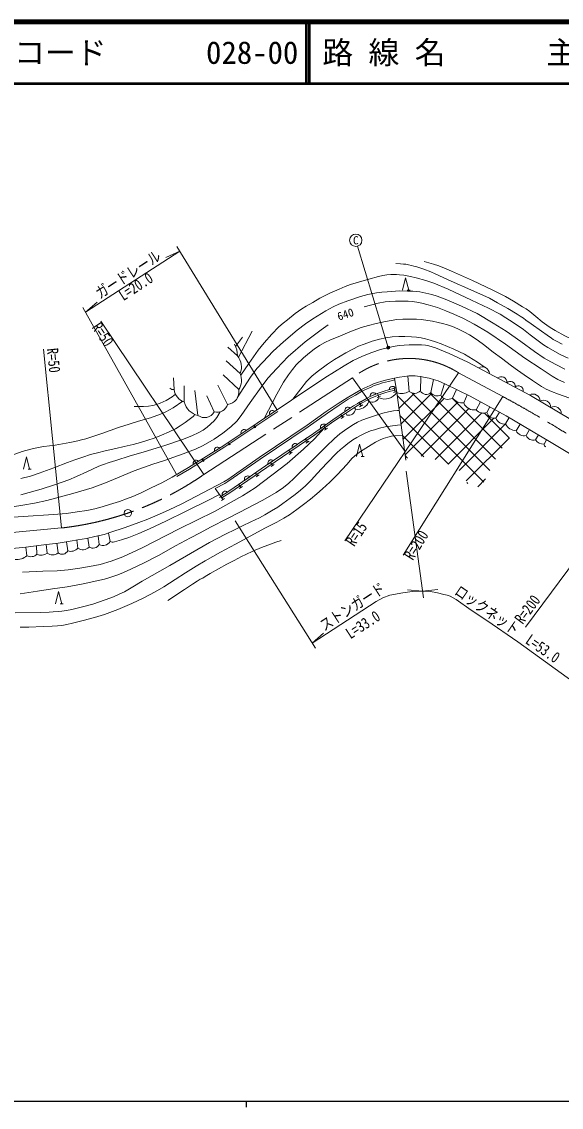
# Model space of a CAD drawing. Units: millimetres, scale not verified. Extents: x 40000 to 680000, y 20000 to 380000.
# Drawn here: x 131605 to 219160, y 204000 to 380000 of the extents above; entities that cross this region are included whole.
import ezdxf
from ezdxf.enums import TextEntityAlignment as Align

# ---------------------------------------------------------------- set-up
doc = ezdxf.new("R2010")
doc.units = ezdxf.units.MM
doc.header["$LTSCALE"] = 1000
doc.linetypes.add('CHAIN', pattern=[18.5, 12, -1.5, 3.5, -1.5])
for name, color, linetype, lineweight in [('M-BGD', 7, 'Continuous', 13), ('M-BMK', 2, 'CHAIN', 13), ('M-BMK-SRVR', 3, 'Continuous', 13), ('M-STR-HTXT', 7, 'Continuous', 13), ('M-STR-STRC', 7, 'Continuous', 13), ('M-TTL', 2, 'Continuous', 140), ('M-TTL-BAND', 7, 'Continuous', 25), ('M-TTL-LINE', 7, 'Continuous', 50)]:
    doc.layers.add(name, color=color, linetype=linetype, lineweight=lineweight)
doc.layers.add('M-TTL-TXT', color=7, linetype='Continuous')
doc.styles.add('ＭＳ ゴシック', font='')
doc.styles.get('ＭＳ ゴシック').set_extended_font_data('MS Gothic')

msp = doc.modelspace()

# ---------------------------------------------------------------- hatches: boundary and pattern name
at = {"layer": 'M-BGD'}
h = msp.add_hatch(dxfattribs=at)
h.set_pattern_fill('USER', color=256, style=0, pattern_type=2)
h.set_pattern_definition([(45, (0, -0), (-1414.214, 1414.214), []), (135, (0, -0), (-1414.214, -1414.214), [])])
h.paths.add_polyline_path([(211351, 313755, -0.22153), (210128, 314785, -0.37143), (208558, 315747, -0.42026), (207089, 316658, -0.31982), (205352, 317087, -0.36418), (203329, 318191, -0.24414), (201498, 318980, -0.43427), (199589, 319457, -0.36666), (198000, 319860, -0.52196), (196314, 320163, -0.3984), (194457, 320070, -0.24966), (192473, 319889), (193913, 308918), (194689, 309755), (195282, 309772), (198052, 309213), (201559, 308044), (203389, 306596), (203872, 305174), (206134, 304412), (209058, 310188), (210368, 311839)])
for points in [[(169325, 314231, -1), (169574, 314398, -0.41421), (169533, 314190, -0.41421)], [(165169, 311451, -1), (165418, 311618, -0.41421), (165377, 311410, -0.41421)], [(160935, 308792, -1), (161190, 308950, -1)]]:
    msp.add_hatch(color=256, dxfattribs=at).paths.add_polyline_path(points)
at = {"layer": 'M-STR-HTXT'}
msp.add_hatch(color=256, dxfattribs=at).paths.add_polyline_path([(191212, 327394, -1), (190973, 326955, -1)])

# ---------------------------------------------------------------- linework, layer by layer
at = {"layer": 'M-BGD'}
for p, q in [((194146, 336456), (194646, 336456)), ((166784, 325605), (169020, 329853)), ((166308, 327324), (167424, 328883)), ((166630, 325819), (165074, 327226)), ((167076, 322959), (164805, 325001)), ((156339, 320349), (156221, 322237)), ((166828, 320348), (164299, 322776)), ((192109, 322228), (192473, 319889)), ((194457, 320070), (194283, 322549)), ((196314, 320163), (196361, 322494)), ((157985, 318354), (157962, 320956)), ((165005, 317945), (163456, 321078)), ((191251, 320361), (192214, 320592)), ((191774, 320485), (192356, 320628)), ((192065, 320556), (192208, 319973)), ((198000, 319860), (198427, 321993)), ((199589, 319457), (200192, 321326)), ((201498, 318980), (202162, 320359)), ((160204, 316176), (159703, 320236)), ((162856, 316752), (161636, 319337)), ((187931, 318428), (187775, 318710)), ((188167, 319239), (189075, 319634)), ((189041, 319622), (189600, 319840)), ((189259, 319063), (189818, 319281)), ((189321, 319731), (189539, 319172)), ((189558, 319036), (189430, 319451)), ((191916, 319902), (192499, 320045)), ((192473, 319889), (193913, 308918)), ((203329, 318191), (203904, 319494)), ((171856, 316286), (172680, 316837)), ((184077, 316820), (184906, 317361)), ((185789, 317172), (185622, 317467)), ((186110, 318100), (186629, 318400)), ((186370, 318250), (186671, 317731)), ((186411, 317580), (186930, 317881)), ((205352, 317087), (206024, 318371)), ((207089, 316658), (207577, 317535)), ((183115, 316172), (183612, 316508)), ((183364, 316340), (183700, 315843)), ((183451, 315675), (183948, 316011)), ((184361, 316234), (184175, 316525)), ((208558, 315747), (209116, 316707)), ((210128, 314785), (210716, 315818)), ((167225, 313188), (168049, 313738)), ((180118, 314064), (180923, 314642)), ((180387, 314257), (180874, 314606)), ((180630, 314432), (180980, 313944)), ((180736, 313769), (181224, 314119)), ((211833, 313689), (212493, 314762)), ((213446, 312900), (214001, 313866)), ((177394, 312180), (177892, 312515)), ((177643, 312347), (177978, 311849)), ((177729, 311682), (178227, 312017)), ((214971, 312207), (215449, 313006)), ((216353, 311494), (216772, 312219)), ((162896, 310364), (163738, 310887)), ((174682, 310355), (175180, 310690)), ((174931, 310522), (175266, 310024)), ((175017, 309857), (175515, 310192)), ((175521, 310919), (176343, 311472)), ((159451, 308222), (160292, 308745)), ((171604, 308282), (172425, 308836)), ((171729, 308367), (172227, 308702)), ((171978, 308535), (172313, 308037)), ((172064, 307869), (172562, 308204)), ((186688, 309495), (187188, 309495)), ((132639, 307432), (133139, 307432)), ((169289, 306687), (169782, 307029)), ((169535, 306858), (169877, 306365)), ((169631, 306194), (170124, 306535)), ((166571, 304804), (167064, 305146)), ((166818, 304975), (167160, 304482)), ((166913, 304311), (167406, 304652)), ((167782, 305643), (168596, 306207)), ((162992, 304320), (164090, 302782)), ((163674, 302866), (164175, 303198)), ((163925, 303032), (164256, 302532)), ((164158, 303187), (164984, 303734)), ((164006, 302366), (164506, 302698)), ((139083, 294222), (138879, 295684)), ((140693, 294674), (140540, 295957)), ((142547, 294837), (142362, 296291)), ((144195, 295253), (143987, 296647)), ((145941, 295714), (145666, 297098)), ((132430, 293425), (132260, 294802)), ((134085, 293651), (133989, 295019)), ((135743, 293842), (135594, 295221)), ((137506, 293896), (137282, 295436)), ((137849, 285635), (138349, 285635))]:
    msp.add_line(p, q, dxfattribs=at)
for points in [[(192304, 340785), (193078, 340745), (193553, 340711), (193938, 340665), (194375, 340590), (194832, 340497), (195216, 340392), (195549, 340296), (196831, 339887), (197983, 339446), (198701, 339126), (201310, 337937), (204482, 336548), (207490, 335153), (208785, 334426), (210482, 333496), (211983, 332611), (212500, 332279), (213012, 331931), (213431, 331631), (214275, 331027), (215947, 329814), (216845, 329186), (217551, 328682), (217852, 328499), (218400, 328186), (219296, 327726)], [(196908, 341121), (198409, 340690), (199263, 340406), (200215, 340039), (201369, 339567), (204741, 338019), (208069, 336502), (210093, 335444), (211400, 334696), (212874, 333793), (213480, 333426), (214074, 333019), (215048, 332228), (216081, 331357), (216807, 330815), (217371, 330419), (218162, 329943), (219757, 329066), (221066, 328403), (221877, 328080), (222716, 327832), (223398, 327684), (224089, 327592), (225039, 327500)], [(167157, 322703), (168465, 324606), (169991, 326745), (170923, 327925), (172181, 329352), (173334, 330513), (174042, 331124), (174734, 331674), (175993, 332680), (177053, 333428), (177787, 333885), (178840, 334502), (179978, 335176), (180721, 335558), (181620, 335972), (183112, 336661), (184067, 337064), (184957, 337378), (186231, 337787), (187954, 338261), (189486, 338678), (190214, 338859), (190864, 338971), (191496, 339022), (192411, 339017), (192880, 338988), (193585, 338904), (194699, 338719), (195591, 338486), (197172, 338050), (198479, 337625), (200809, 336642), (204612, 334867), (207373, 333545), (209222, 332581), (210172, 332006), (211331, 331256), (213001, 330125), (214123, 329242), (215395, 328271), (216296, 327609), (216994, 327167), (218985, 326024), (220281, 325438)], [(193396, 336456), (193896, 338456), (194396, 336456)], [(166562, 319014), (168720, 322376), (169776, 323786), (170713, 324824), (172421, 326580), (174096, 328119), (176317, 329991), (177650, 331014), (178818, 331815), (180945, 333106), (182151, 333766), (183059, 334195), (184505, 334757), (186591, 335467), (187187, 335617), (187761, 335770), (188305, 335888), (189199, 336037), (190019, 336154), (190909, 336223), (192925, 336342), (194202, 336337), (195077, 336333), (195707, 336281), (196226, 336208), (196713, 336097), (198168, 335755), (198994, 335514), (200572, 334902), (202992, 333888), (205526, 332671), (208124, 331141), (210230, 329837), (212582, 328174), (214788, 326556), (216382, 325470), (217453, 324832), (218353, 324382), (219745, 323648)], [(187198, 333766), (189439, 334360), (190598, 334571), (191357, 334631), (192239, 334677), (194299, 334677), (194970, 334619), (195710, 334515), (196555, 334359), (197532, 334105), (199084, 333647), (200430, 333152), (201725, 332578), (203284, 331856), (205015, 330940), (207259, 329646), (210091, 327720), (213263, 325450), (215895, 323732), (217686, 322531), (218605, 322015), (219653, 321521)], [(170921, 315660), (172999, 319616), (174099, 321584), (174882, 322762), (175560, 323636), (176145, 324347), (177330, 325526), (178288, 326331), (179047, 326890), (179924, 327484), (180808, 327975), (181732, 328404), (182944, 328933), (184821, 329715), (186695, 330405), (187860, 330752), (189096, 331082), (190625, 331393), (191559, 331572), (192465, 331695), (193453, 331760), (194553, 331754), (195659, 331748), (196465, 331695), (197500, 331554), (198277, 331443), (199170, 331248), (199876, 331083), (200681, 330848), (201517, 330560), (202364, 330195), (203329, 329719), (204239, 329217), (205016, 328729), (205710, 328258), (206533, 327647), (208100, 326421), (209436, 325433), (211096, 324231), (212067, 323531), (213144, 322749), (214511, 321806), (215287, 321294), (215946, 320859), (216717, 320441), (217564, 320065), (218708, 319627), (220402, 319039)], [(130133, 301361), (131809, 301605), (133696, 301927), (135661, 302382), (139894, 303513), (143022, 304448), (145214, 305230), (147169, 306053), (149862, 307170), (152874, 308253), (154760, 308877), (157825, 309963), (159827, 310713), (161061, 311274), (162852, 312298), (164263, 313274), (165543, 314305), (166509, 315260), (167207, 316175), (168661, 318280), (170446, 320772), (171538, 322218), (172999, 323801), (174842, 325711), (177620, 328124), (180183, 330048), (181348, 330858)], [(126940, 299475), (131864, 299767), (136773, 300092), (138892, 300283), (140629, 300513), (142191, 300781), (143455, 301040), (144686, 301333), (145866, 301709), (147482, 302222), (148634, 302641), (149654, 303037), (150995, 303644), (152625, 304405), (154356, 305237), (156020, 306164), (158653, 307727), (164420, 311311), (180781, 322256), (183905, 324210), (185392, 325054), (186901, 325787), (188437, 326380), (189849, 326836), (190943, 327143), (191869, 327336), (192869, 327484), (193669, 327585), (194464, 327627), (195466, 327627), (196152, 327619), (196498, 327590), (197120, 327543), (197656, 327431), (198210, 327278), (198761, 327109), (200982, 326208), (204002, 324801), (214166, 319407), (223003, 314143)], [(175622, 318805), (176908, 320505), (177816, 321681), (178673, 322537), (179546, 323263), (181246, 324500), (182382, 325237), (184201, 326333), (185330, 326919), (186263, 327375), (187189, 327736), (188456, 328185), (189653, 328512), (190673, 328729), (191737, 328888), (192772, 328967), (193763, 328967), (194827, 328924), (195684, 328866), (196429, 328765), (197131, 328606), (197855, 328396), (198766, 328121), (199642, 327767), (201714, 326897), (203444, 326080), (205552, 324804), (206798, 323960)], [(125015, 294110), (132260, 294802), (135183, 295168), (137548, 295469), (139448, 295776), (140731, 295989), (142099, 296235), (143489, 296530), (144996, 296882), (145909, 297176), (148404, 297997), (150620, 298813), (152092, 299359), (153967, 300140), (155524, 300846), (157609, 301829), (164397, 305398), (165060, 305803), (170146, 309327), (177934, 314569), (181029, 316790), (182931, 318076), (184396, 319033), (185596, 319732), (186625, 320319), (187146, 320579), (188159, 321035), (188706, 321278), (189314, 321489), (190053, 321736), (191054, 321978), (192109, 322228), (192923, 322375), (193732, 322486), (194422, 322565), (194909, 322575), (195444, 322571), (195812, 322543), (196361, 322494), (196812, 322390), (197705, 322186), (198427, 321993), (199166, 321768), (200363, 321252), (204356, 319269), (210221, 316112), (217232, 311946), (222651, 308688)], [(162992, 304320), (164545, 305136), (165224, 305551), (170315, 309079), (178105, 314322), (181201, 316543), (183097, 317826), (184554, 318778), (185746, 319472), (186766, 320054), (187275, 320308), (188282, 320761), (188816, 320999), (189410, 321205), (190136, 321448), (191124, 321687), (192156, 321931)], [(163916, 303026), (165226, 303894), (166092, 304472), (171183, 308000), (178973, 313242), (182069, 315464), (183965, 316747), (185422, 317698), (186614, 318392), (187634, 318974), (188143, 319228), (189099, 319644), (189762, 319903), (190427, 320120), (191143, 320335), (192322, 320618), (192358, 320630)], [(164090, 302782), (165392, 303644), (166260, 304223), (171353, 307752), (179144, 312996), (182240, 315217), (184131, 316497), (185579, 317442), (186764, 318133), (187775, 318710), (188270, 318956), (189213, 319367), (189863, 319620), (190517, 319834), (191221, 320045), (192404, 320329)], [(149853, 317625), (151390, 317625), (152200, 317671), (152905, 317792), (153457, 317951), (154078, 318140), (155057, 318590), (156009, 319208), (156552, 319629)], [(130078, 309749), (131667, 310306), (133089, 310703), (134268, 310970), (135208, 311117), (137051, 311363), (138228, 311543), (139399, 311777), (140703, 312058), (141283, 312195), (141996, 312392), (142820, 312652), (144614, 313255), (147304, 314187), (149038, 314760), (150571, 315212), (152480, 315798), (154131, 316396), (155000, 316765), (155566, 317062), (156205, 317414), (157730, 318456)], [(131380, 287228), (134170, 287678), (136590, 288054), (139007, 288390), (141597, 288865), (143814, 289335), (145021, 289608), (145909, 289892), (147211, 290337), (148114, 290703), (149316, 291244), (151348, 292232), (153807, 293478), (156555, 295029), (159002, 296340), (160544, 297140), (162250, 298035), (165010, 299432), (167016, 300463), (169284, 301666), (170640, 302353), (171511, 302842), (172900, 303698), (174088, 304509), (174954, 305212), (175758, 305932), (176472, 306632), (178135, 308263), (179753, 309906), (180986, 311113), (182338, 312413), (183220, 313172), (183973, 313724), (184695, 314232), (185422, 314686), (186103, 315049), (186817, 315374), (187863, 315752), (189005, 316135), (190206, 316511), (191108, 316738), (191932, 316893), (192581, 316965), (192854, 316985)], [(131477, 305957), (133010, 306344), (134419, 306786), (135608, 307218), (136817, 307660), (139017, 308510), (140204, 308948), (141509, 309408), (142779, 309817), (143914, 310124), (145136, 310411), (146867, 310824), (148216, 311128), (149678, 311476), (150865, 311802), (152050, 312147), (153118, 312499), (154278, 312955), (155555, 313510), (156550, 313992), (157334, 314465), (158139, 315014), (159400, 316012), (159715, 316324)], [(131487, 303302), (132832, 303649), (134758, 304219), (136927, 304921), (139228, 305747), (140497, 306263), (142179, 307028), (144114, 307925), (144875, 308236), (145787, 308559), (146854, 308888), (149229, 309613), (151340, 310208), (155015, 311342), (157696, 312271), (159221, 312885), (160359, 313399), (161045, 313787), (161693, 314283), (162839, 315269), (163293, 315841), (163824, 316755)], [(156791, 306272), (158809, 307470), (164582, 311059), (173142, 316785)], [(130525, 284168), (134684, 284227), (136045, 284272), (136726, 284316), (137496, 284361), (138125, 284424), (138873, 284546), (139732, 284724), (141246, 285080), (143129, 285595), (145123, 286245), (146497, 286767), (147547, 287218), (148307, 287589), (149661, 288383), (151175, 289312), (155650, 291858), (160030, 294404), (162081, 295570), (163219, 296174), (164780, 296971), (166123, 297639), (167433, 298293), (168804, 298926), (170177, 299587), (171049, 300064), (172162, 300712), (173157, 301319), (173996, 301897), (175186, 302743), (176002, 303356), (176823, 304042), (177632, 304763), (178644, 305749), (179553, 306734), (181101, 308403), (182750, 310103), (183310, 310650), (183870, 311082), (184544, 311603), (185347, 312222), (185964, 312604), (186683, 312985), (187421, 313322), (188197, 313646), (188835, 313852), (189681, 314093), (190571, 314309), (191367, 314449), (192594, 314583), (193164, 314621)], [(131729, 290779), (135008, 290910), (137371, 290996), (139121, 291135), (141027, 291383), (142628, 291651), (144357, 292016), (146128, 292542), (148018, 293218), (151151, 294714), (157175, 297794), (162874, 300589), (167430, 303125), (169471, 304446), (172193, 306480), (174695, 308369), (177351, 310723), (179112, 312398), (180692, 314107)], [(131345, 281819), (132760, 281856), (135109, 281928), (136535, 281982), (137403, 282047), (138108, 282134), (138905, 282264), (139827, 282481), (141565, 282931), (143420, 283387), (145055, 283892), (147191, 284699), (149498, 285671), (151434, 286604), (153237, 287559), (154647, 288383), (156504, 289578), (158180, 290645), (159923, 291727), (161376, 292611), (163845, 293984), (166303, 295319), (168779, 296671), (171040, 297868), (173006, 298863), (174123, 299486), (175077, 300072), (176239, 300913), (177330, 301724), (178442, 302576), (179499, 303476), (180434, 304294), (181581, 305361), (182830, 306608), (184353, 308234), (185248, 309232), (185937, 309836), (186557, 310296), (187444, 310841), (188312, 311419), (188997, 311817), (189683, 312179), (190249, 312417), (190986, 312656), (191593, 312792), (192159, 312867), (193385, 312937)], [(185938, 309495), (186438, 311495), (186938, 309495)], [(131889, 307432), (132389, 309432), (132889, 307432)], [(146652, 295652), (147823, 295979), (149011, 296366), (150598, 297010), (152334, 297789), (155009, 299035), (158266, 300657), (161932, 302442), (163688, 303345)], [(155322, 286171), (158002, 287924), (159341, 288798), (160077, 289309), (160550, 289614), (160981, 289801), (161380, 290032), (162196, 290524), (164890, 292076), (166074, 292656), (167251, 293275), (167988, 293636), (169121, 294148), (170525, 294751), (171568, 295120), (172831, 295598), (173701, 295904)], [(137099, 285635), (137599, 287635), (138099, 285635)]]:
    msp.add_lwpolyline(points, dxfattribs=at)
for centre in [(169450, 314315), (165294, 311535), (161063, 308871)]:
    msp.add_circle(centre, 150, dxfattribs=at)
for centre, radius, start, end in [((162615, 325745), 4015, 1.05381, 29.18451), ((164301, 323991), 2961, 339.60016, 38.11971), ((206335, 322896), 1160, 2.53001, 121.55963), ((164215, 321913), 3047, 329.08742, 20.08228), ((209418, 321556), 899, 353.40256, 130.68708), ((156235, 321284), 940, 229.42205, 276.33212), ((158767, 320676), 2451, 187.67061, 251.38301), ((164780, 320009), 2076, 276.23862, 9.38694), ((191755, 320381), 505, 24.65746, 182.31565), ((210879, 320908), 787, 347.9142, 136.17544), ((212206, 320186), 787, 349.04962, 135.04003), ((188439, 319548), 1230, 245.59098, 335.39995), ((188660, 319346), 505, 34.68708, 192.34527), ((190527, 321132), 2309, 245.18885, 327.43897), ((193295, 321843), 2120, 247.1822, 303.25372), ((195337, 321097), 1352, 229.42805, 316.31777), ((197263, 320599), 1044, 204.66746, 314.91851), ((199032, 320596), 1268, 215.49106, 296.03511), ((200766, 320110), 1346, 209.0234, 302.9179), ((203173, 320349), 2163, 219.26745, 274.14658), ((214563, 318480), 1160, 359.96702, 118.99664), ((216281, 317462), 1160, 359.70414, 118.73376), ((160797, 318999), 2885, 192.91761, 258.14789), ((163334, 318423), 1739, 254.03885, 344.02653), ((172322, 316480), 505, 44.95268, 202.61087), ((184545, 317009), 505, 44.31269, 201.97088), ((184639, 317367), 1167, 256.21634, 350.39938), ((186101, 319096), 1949, 260.79573, 339.95506), ((204998, 318843), 1792, 201.34865, 281.39115), ((206522, 318092), 1542, 220.65682, 291.59715), ((217999, 316438), 1160, 359.70303, 118.73265), ((161281, 317612), 1795, 233.14678, 331.36764), ((208270, 316922), 1210, 192.61311, 283.79435), ((209901, 316177), 1410, 197.75249, 279.25795), ((167691, 313382), 505, 44.95268, 202.61087), ((180578, 314274), 505, 46.82663, 204.48482), ((211846, 315583), 1894, 204.90002, 269.59322), ((213163, 314367), 1494, 206.99919, 280.90904), ((175986, 311114), 505, 45.11437, 202.77256), ((214608, 313432), 1278, 204.59363, 286.4703), ((216365, 313215), 1720, 215.86506, 269.59904), ((163369, 310542), 505, 43.03531, 200.6935), ((216820, 311523), 468, 183.49121, 250.15625), ((159923, 308401), 505, 43.03531, 200.6935), ((172069, 308478), 505, 45.11437, 202.77256), ((168245, 305845), 505, 45.88952, 203.54771), ((164625, 303379), 505, 44.70456, 202.36275), ((144831, 296380), 1294, 240.55418, 329.03548), ((146399, 296863), 1237, 248.25115, 281.77974), ((138166, 294681), 1026, 229.94141, 333.41045), ((139585, 295528), 1399, 248.98546, 322.37928), ((141533, 295747), 1363, 231.95876, 318.07212), ((143173, 295828), 1173, 237.71778, 330.62586), ((130808, 295161), 2376, 263.45052, 313.04456), ((133097, 294712), 1449, 242.58955, 312.96084), ((134758, 295096), 1594, 244.99501, 308.12607), ((136591, 294942), 1390, 232.3597, 311.16329)]:
    msp.add_arc(centre, radius, start, end, dxfattribs=at)
at = {"layer": 'M-BMK'}
for p, q in [((161159, 306597), (185265, 322253)), ((202470, 323091), (209649, 319243)), ((109220, 295331), (138090, 297927))]:
    msp.add_line(p, q, dxfattribs=at)
for centre, radius, start, end in [((194466, 310406), 15000, 57.74708, 127.83145), ((114606, 143269), 200000, 54.35317, 61.62667), ((132576, 347622), 50000, 276.33167, 304.86544)]:
    msp.add_arc(centre, radius, start, end, dxfattribs=at)
at = {"layer": 'M-BMK-SRVR'}
msp.add_circle((148820, 300334), 600, dxfattribs=at)
at = {"layer": 'M-STR-HTXT'}
for p, q in [((156800, 343531), (172979, 317110)), ((191093, 327174), (186101, 343603)), ((141981, 332895), (157243, 342807)), ((157243, 342807), (155018, 341769)), ((141981, 332895), (143834, 334506)), ((141537, 333687), (156686, 306719)), ((161159, 306597), (144431, 331472)), ((138090, 297927), (135135, 326934)), ((202470, 323091), (184027, 295826)), ((185265, 322253), (193839, 310330)), ((209649, 319243), (193507, 293534)), ((194009, 307153), (196809, 286610)), ((231164, 305794), (213335, 281858)), ((166263, 299080), (179252, 278452)), ((196662, 287683), (194219, 287919)), ((196662, 287683), (199106, 287921)), ((178741, 279264), (180594, 280874))]:
    msp.add_line(p, q, dxfattribs=at)
for points in [[(196662, 287683), (194940, 287608), (193471, 287424), (191316, 287013), (190217, 286614), (189114, 286000), (178741, 279264)], [(196662, 287683), (197142, 287665), (197929, 287624), (199050, 287402), (200094, 287163), (200662, 287010), (201127, 286846), (201633, 286604), (202078, 286309), (204548, 284573), (207096, 282918), (212122, 279457), (245694, 255184)]]:
    msp.add_lwpolyline(points, dxfattribs=at)
msp.add_circle((191093, 327174), 250, dxfattribs=at)
at = {"layer": 'M-STR-STRC'}
msp.add_circle((185810, 344560), 1000, dxfattribs=at)
at = {"layer": 'M-TTL'}
msp.add_line((680000, 380000), (40000, 380000), dxfattribs=at)
at = {"layer": 'M-TTL-BAND'}
for p, q in [((40000, 205000), (579000, 205000)), ((168000, 205000), (168000, 204000))]:
    msp.add_line(p, q, dxfattribs=at)
at = {"layer": 'M-TTL-LINE'}
for p, q in [((177750, 380000), (177750, 370000)), ((178250, 380000), (178250, 370000)), ((40000, 370000), (680000, 370000))]:
    msp.add_line(p, q, dxfattribs=at)

# ---------------------------------------------------------------- texts
at = {"layer": 'M-BGD', "style": 'ＭＳ ゴシック'}
msp.add_text('640', height=1320, rotation=17.685, dxfattribs=at).set_placement((184138, 332575), align=Align.MIDDLE_CENTER)
at = {"layer": 'M-STR-HTXT', "style": 'ＭＳ ゴシック', "width": 0.8}
for s, rotation, p in [('ガードレール', 33.001, (149640, 337808)), ('ストンガード', 33.001, (186036, 283940)), ('ロックネット\u3000L=53.0', 325.442, (209580, 281145)), ('L=33.0', 33.001, (187760, 281024))]:
    msp.add_text(s, height=1833, rotation=rotation, dxfattribs=at).set_placement(p, align=Align.BOTTOM_CENTER)
msp.add_text('L=20.0', height=1833, rotation=33.001, dxfattribs=at).set_placement((149612, 337851), align=Align.TOP_CENTER)
for s, rotation, p in [('R=50', 303.92, (144431, 331472)), ('R=15', 55.924, (184027, 295826)), ('R=200', 57.877, (193507, 293534))]:
    msp.add_text(s, height=1833, rotation=rotation, dxfattribs=at).set_placement(p, align=Align.TOP_LEFT)
for s, rotation, p in [('R=50', 275.817, (135135, 326934)), ('R=200', 53.222, (213335, 281858))]:
    msp.add_text(s, height=1833, rotation=rotation, dxfattribs=at).set_placement(p, align=Align.BOTTOM_LEFT)
at = {"layer": 'M-STR-STRC', "style": 'ＭＳ ゴシック'}
msp.add_text('C', height=1320, dxfattribs=at).set_placement((185810, 344560), align=Align.MIDDLE_CENTER)
at = {"layer": 'M-TTL-TXT', "style": 'ＭＳ ゴシック'}
for s, p in [('図面コード', (120380, 375000)), ('028-00', (161521, 375000)), ('路 線 名', (180380, 375000)), ('主要地方道\u3000鹿野吉賀線', (216734, 375000))]:
    msp.add_text(s, height=3666, dxfattribs=at).set_placement(p, align=Align.MIDDLE_LEFT)

doc.saveas('drawing.dxf')
